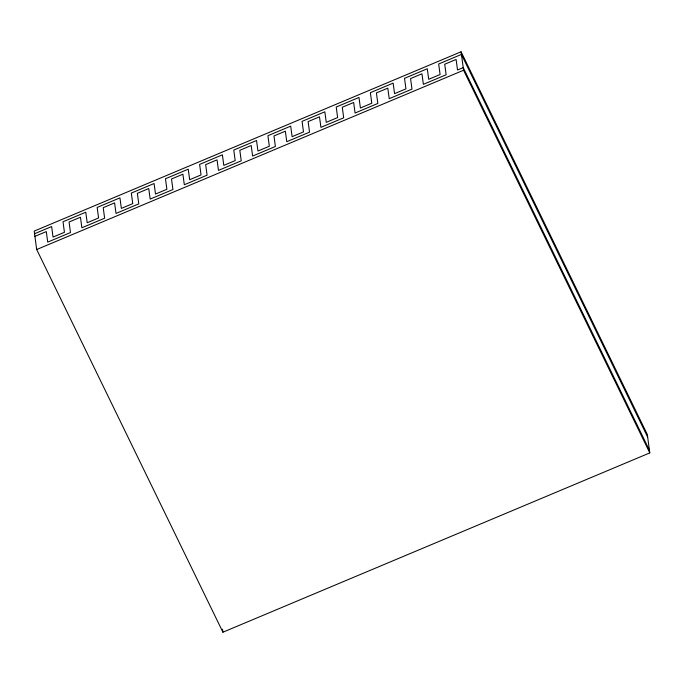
<?xml version="1.0" encoding="UTF-8"?>
<svg xmlns="http://www.w3.org/2000/svg" width="684" height="684" viewBox="0 0 684 684"><rect width="100%" height="100%" fill="white"/><g stroke="black" fill="none" stroke-linecap="round" stroke-linejoin="round"><path stroke-width="1.03" d="M461.084 51.787L34.2 231.098L36.697 249.532L222.916 632.213L649.8 452.902L647.303 434.468L461.084 51.787L463.572 70.23L649.8 452.902M34.559 233.731L51.633 226.558L53.053 237.091L64.441 232.312L63.014 221.778L85.782 212.211L87.21 222.753L98.59 217.965L97.162 207.432L119.931 197.864L121.359 208.406L132.739 203.627L131.319 193.085L154.08 183.526L155.507 194.059L166.887 189.28L165.468 178.746L188.237 169.179L189.656 179.712L201.045 174.933L199.617 164.399L222.386 154.832L223.805 165.374L235.193 160.595L233.766 150.053L256.534 140.494L257.962 151.027L269.342 146.248L267.914 135.706L290.683 126.147L292.111 136.68L303.491 131.901L302.072 121.367L324.832 111.8L326.259 122.342L337.639 117.554L336.22 107.02L358.989 97.461L360.408 107.995L371.797 103.216L370.369 92.673L393.138 83.115L394.557 93.648L405.945 88.869L404.518 78.335L427.286 68.768L428.714 79.31L440.094 74.522L438.666 63.988L461.435 54.429L647.663 437.102M34.91 236.365L46.298 231.585L47.718 242.119L70.486 232.551L69.067 222.018L80.447 217.238L81.875 227.772L104.635 218.213L103.216 207.671L114.596 202.892L116.023 213.434L138.792 203.866L137.364 193.333L148.744 188.545L150.172 199.087L172.941 189.519L171.513 178.986L182.902 174.206L184.321 184.74L207.09 175.181L205.662 164.639L217.05 159.859L218.47 170.393L241.238 160.834L239.819 150.3L251.199 145.512L252.627 156.055L275.387 146.487L273.968 135.954L285.348 131.174L286.776 141.708L309.544 132.149L308.116 121.607L319.496 116.827L320.924 127.361L343.693 117.802L342.265 107.268L353.654 102.48L355.073 113.022L377.842 103.455L376.414 92.921L387.802 88.142L389.222 98.676L411.99 89.117L410.571 78.575L421.951 73.795L423.379 84.329L446.139 74.77L444.72 64.236L456.1 59.448L457.528 69.99L463.222 67.596L649.441 450.269M36.697 249.532L463.572 70.23M222.505 629.169L222.916 632.213"/></g></svg>
